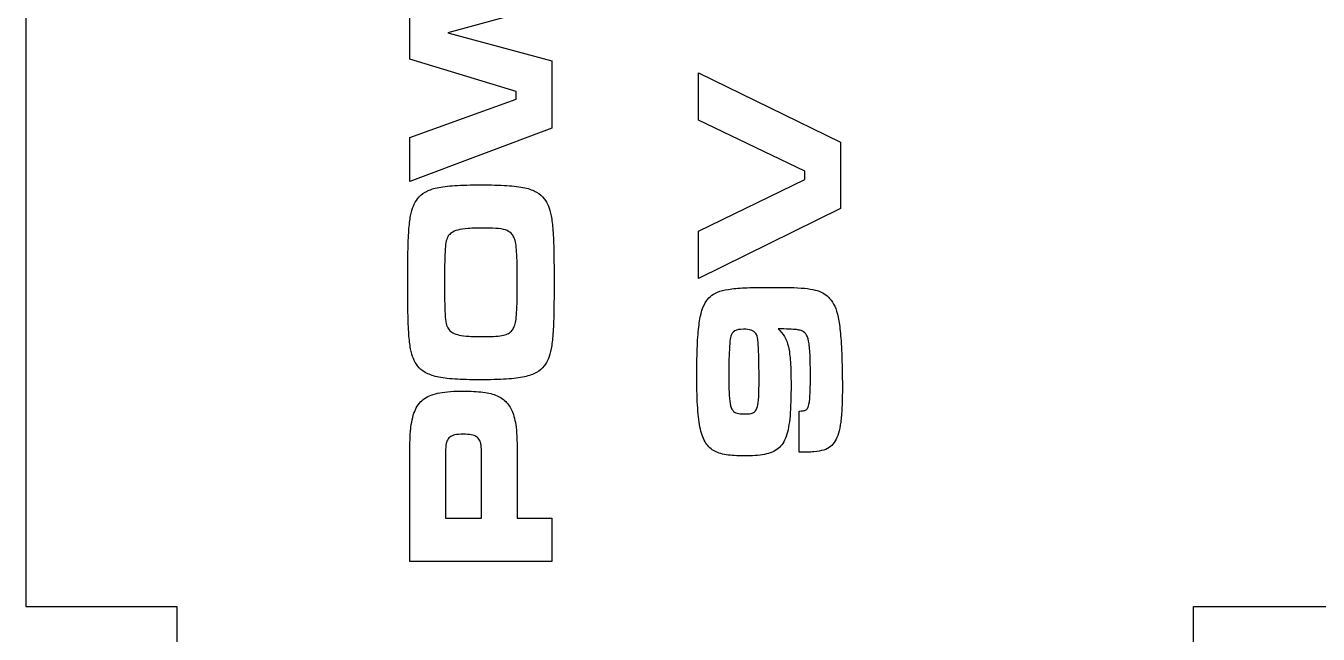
# Model space of a CAD drawing. Extents: x -139 to 87, y -93 to 92.
# Drawn here: x 3.21 to 28.88, y -3.85 to 8.25 of the extents above; entities that cross this region are included whole.
import ezdxf

# ---------------------------------------------------------------- set-up
doc = ezdxf.new("R2010")
doc.units = 0
doc.header["$MEASUREMENT"] = 0
doc.layers.add('LAYER_1', color=7, linetype='CONTINUOUS')

msp = doc.modelspace()

# ---------------------------------------------------------------- linework, layer by layer
at = {"layer": 'LAYER_1', "color": 250}
for points, knots in [([(26.4084, 91.7015), (26.4084, 91.7015), (26.4084, 56.7016), (26.4084, 56.7016), (26.4084, 56.7016), (26.4084, 56.7016), (29.4084, 56.7016), (29.4084, 56.7016), (29.4084, 56.7016), (29.4084, 56.7016), (29.4084, -3.2984), (29.4084, -3.2984), (29.4084, -3.2984), (29.4084, -3.2984), (26.4084, -3.2984), (26.4084, -3.2984), (26.4084, -3.2984), (26.4084, -3.2984), (26.4084, -38.2985), (26.4084, -38.2985), (26.4084, -38.2985), (26.4084, -38.2985), (6.2084, -38.2985), (6.2084, -38.2985), (6.2084, -38.2985), (6.2084, -38.2985), (6.2084, -3.2984), (6.2084, -3.2984), (6.2084, -3.2984), (6.2084, -3.2984), (3.2084, -3.2984), (3.2084, -3.2984), (3.2084, -3.2984), (3.2084, -3.2984), (3.2084, 56.7016), (3.2084, 56.7016), (3.2084, 56.7016), (3.2084, 56.7016), (6.2084, 56.7016), (6.2084, 56.7016), (6.2084, 56.7016), (6.2084, 56.7016), (6.2084, 91.7015), (6.2084, 91.7015), (6.2084, 91.7015), (6.2084, 91.7015), (26.4084, 91.7015), (26.4084, 91.7015)], [0, 0, 0, 0, 0.0769231, 0.0769231, 0.0769231, 0.0769231, 0.1538462, 0.1538462, 0.1538462, 0.1538462, 0.2307692, 0.2307692, 0.2307692, 0.2307692, 0.3076923, 0.3076923, 0.3076923, 0.3076923, 0.3846154, 0.3846154, 0.3846154, 0.3846154, 0.4615385, 0.4615385, 0.4615385, 0.4615385, 0.5384615, 0.5384615, 0.5384615, 0.5384615, 0.6153846, 0.6153846, 0.6153846, 0.6153846, 0.6923077, 0.6923077, 0.6923077, 0.6923077, 0.7692308, 0.7692308, 0.7692308, 0.7692308, 0.8461538, 0.8461538, 0.8461538, 0.8461538, 1, 1, 1, 1]), ([(10.8378, 5.1552), (10.8378, 5.1552), (13.6614, 6.2177), (13.6614, 6.2177), (13.6614, 6.2177), (13.6614, 6.2177), (13.6614, 7.5512), (13.6614, 7.5512), (13.6614, 7.5512), (13.6614, 7.5512), (11.5913, 8.11), (11.5913, 8.11), (11.5913, 8.11), (11.5913, 8.11), (13.6614, 8.6773), (13.6614, 8.6773), (13.6614, 8.6773), (13.6614, 8.6773), (13.6614, 10.0023), (13.6614, 10.0023), (13.6614, 10.0023), (13.6614, 10.0023), (10.8378, 11.0987), (10.8378, 11.0987), (10.8378, 11.0987), (10.8378, 11.0987), (10.8378, 10.1886), (10.8378, 10.1886), (10.8378, 10.1886), (10.8378, 10.1886), (12.9502, 9.4266), (12.9502, 9.4266), (12.9502, 9.4266), (12.9502, 9.4266), (12.9502, 9.2657), (12.9502, 9.2657), (12.9502, 9.2657), (12.9502, 9.2657), (10.8378, 8.6222), (10.8378, 8.6222), (10.8378, 8.6222), (10.8378, 8.6222), (10.8378, 7.5851), (10.8378, 7.5851), (10.8378, 7.5851), (10.8378, 7.5851), (12.9502, 6.9459), (12.9502, 6.9459), (12.9502, 6.9459), (12.9502, 6.9459), (12.9502, 6.7892), (12.9502, 6.7892), (12.9502, 6.7892), (12.9502, 6.7892), (10.8378, 6.0315), (10.8378, 6.0315), (10.8378, 6.0315), (10.8378, 6.0315), (10.8378, 5.1552), (10.8378, 5.1552)], [0, 0, 0, 0, 0.0625, 0.0625, 0.0625, 0.0625, 0.125, 0.125, 0.125, 0.125, 0.1875, 0.1875, 0.1875, 0.1875, 0.25, 0.25, 0.25, 0.25, 0.3125, 0.3125, 0.3125, 0.3125, 0.375, 0.375, 0.375, 0.375, 0.4375, 0.4375, 0.4375, 0.4375, 0.5, 0.5, 0.5, 0.5, 0.5625, 0.5625, 0.5625, 0.5625, 0.625, 0.625, 0.625, 0.625, 0.6875, 0.6875, 0.6875, 0.6875, 0.75, 0.75, 0.75, 0.75, 0.8125, 0.8125, 0.8125, 0.8125, 0.875, 0.875, 0.875, 0.875, 1, 1, 1, 1]), ([(16.5739, 3.2226), (16.5739, 3.2226), (19.3975, 4.6196), (19.3975, 4.6196), (19.3975, 4.6196), (19.3975, 4.6196), (19.3975, 5.9361), (19.3975, 5.9361), (19.3975, 5.9361), (19.3975, 5.9361), (16.5739, 7.3162), (16.5739, 7.3162), (16.5739, 7.3162), (16.5739, 7.3162), (16.5739, 6.3764), (16.5739, 6.3764), (16.5739, 6.3764), (16.5739, 6.3764), (18.6863, 5.3604), (18.6863, 5.3604), (18.6863, 5.3604), (18.6863, 5.3604), (18.6863, 5.1953), (18.6863, 5.1953), (18.6863, 5.1953), (18.6863, 5.1953), (16.5739, 4.1666), (16.5739, 4.1666), (16.5739, 4.1666), (16.5739, 4.1666), (16.5739, 3.2226), (16.5739, 3.2226)], [0, 0, 0, 0, 0.1111111, 0.1111111, 0.1111111, 0.1111111, 0.2222222, 0.2222222, 0.2222222, 0.2222222, 0.3333333, 0.3333333, 0.3333333, 0.3333333, 0.4444444, 0.4444444, 0.4444444, 0.4444444, 0.5555556, 0.5555556, 0.5555556, 0.5555556, 0.6666667, 0.6666667, 0.6666667, 0.6666667, 0.7777778, 0.7777778, 0.7777778, 0.7777778, 1, 1, 1, 1]), ([(10.7955, 3.1486), (10.7955, 2.915), (10.7969, 2.7146), (10.8004, 2.5467), (10.8004, 2.5467), (10.8032, 2.3781), (10.8096, 2.2363), (10.8173, 2.1199), (10.8173, 2.1199), (10.8258, 2.0041), (10.8371, 1.9068), (10.8519, 1.8285), (10.8519, 1.8285), (10.8667, 1.7509), (10.8858, 1.6852), (10.9083, 1.6323), (10.9083, 1.6323), (10.9309, 1.5787), (10.9577, 1.5314), (10.9902, 1.4891), (10.9902, 1.4891), (11.0304, 1.4362), (11.0812, 1.3924), (11.1433, 1.3565), (11.1433, 1.3565), (11.2054, 1.3205), (11.2837, 1.2915), (11.3782, 1.2704), (11.3782, 1.2704), (11.4735, 1.2485), (11.5906, 1.233), (11.7296, 1.2238), (11.7296, 1.2238), (11.8686, 1.2139), (12.0358, 1.2097), (12.2305, 1.2097), (12.2305, 1.2097), (12.4359, 1.2097), (12.6108, 1.2139), (12.7548, 1.2231), (12.7548, 1.2231), (12.8987, 1.2323), (13.0193, 1.2471), (13.116, 1.2683), (13.116, 1.2683), (13.2127, 1.2894), (13.2917, 1.3184), (13.3538, 1.3543), (13.3538, 1.3543), (13.4159, 1.3903), (13.4681, 1.4355), (13.509, 1.4891), (13.509, 1.4891), (13.5408, 1.5314), (13.5683, 1.5787), (13.5908, 1.6323), (13.5908, 1.6323), (13.6134, 1.6859), (13.6325, 1.7523), (13.6473, 1.8306), (13.6473, 1.8306), (13.6614, 1.9089), (13.6734, 2.007), (13.6812, 2.1234), (13.6812, 2.1234), (13.6896, 2.2405), (13.6953, 2.3837), (13.6988, 2.5524), (13.6988, 2.5524), (13.7023, 2.721), (13.7037, 2.9228), (13.7037, 3.157), (13.7037, 3.157), (13.7037, 3.3877), (13.7023, 3.5867), (13.6988, 3.7532), (13.6988, 3.7532), (13.6953, 3.9204), (13.6896, 4.0615), (13.6812, 4.1772), (13.6812, 4.1772), (13.6734, 4.293), (13.6614, 4.3896), (13.6473, 4.4679), (13.6473, 4.4679), (13.6325, 4.5455), (13.6134, 4.6112), (13.5908, 4.6648), (13.5908, 4.6648), (13.5683, 4.7184), (13.5408, 4.7664), (13.509, 4.808), (13.509, 4.808), (13.4681, 4.8616), (13.4166, 4.9068), (13.3545, 4.9428), (13.3545, 4.9428), (13.2931, 4.9787), (13.2148, 5.0077), (13.1195, 5.0288), (13.1195, 5.0288), (13.0243, 5.05), (12.9058, 5.0648), (12.7639, 5.074), (12.7639, 5.074), (12.6214, 5.0832), (12.4493, 5.0874), (12.2475, 5.0874), (12.2475, 5.0874), (12.0464, 5.0874), (11.8749, 5.0832), (11.7331, 5.074), (11.7331, 5.074), (11.5913, 5.0648), (11.4728, 5.05), (11.3775, 5.0288), (11.3775, 5.0288), (11.2823, 5.0077), (11.204, 4.9787), (11.1426, 4.9428), (11.1426, 4.9428), (11.0812, 4.9068), (11.0304, 4.8616), (10.9902, 4.808), (10.9902, 4.808), (10.9577, 4.7664), (10.9309, 4.7184), (10.9083, 4.6655), (10.9083, 4.6655), (10.8858, 4.6119), (10.8667, 4.5462), (10.8519, 4.4686), (10.8519, 4.4686), (10.8371, 4.3903), (10.8258, 4.2937), (10.8173, 4.1772), (10.8173, 4.1772), (10.8096, 4.0608), (10.8032, 3.919), (10.8004, 3.7511), (10.8004, 3.7511), (10.7969, 3.5825), (10.7955, 3.3821), (10.7955, 3.1486)], [0, 0, 0, 0, 0.027027, 0.027027, 0.027027, 0.027027, 0.0540541, 0.0540541, 0.0540541, 0.0540541, 0.0810811, 0.0810811, 0.0810811, 0.0810811, 0.1081081, 0.1081081, 0.1081081, 0.1081081, 0.1351351, 0.1351351, 0.1351351, 0.1351351, 0.1621622, 0.1621622, 0.1621622, 0.1621622, 0.1891892, 0.1891892, 0.1891892, 0.1891892, 0.2162162, 0.2162162, 0.2162162, 0.2162162, 0.2432432, 0.2432432, 0.2432432, 0.2432432, 0.2702703, 0.2702703, 0.2702703, 0.2702703, 0.2972973, 0.2972973, 0.2972973, 0.2972973, 0.3243243, 0.3243243, 0.3243243, 0.3243243, 0.3513514, 0.3513514, 0.3513514, 0.3513514, 0.3783784, 0.3783784, 0.3783784, 0.3783784, 0.4054054, 0.4054054, 0.4054054, 0.4054054, 0.4324324, 0.4324324, 0.4324324, 0.4324324, 0.4594595, 0.4594595, 0.4594595, 0.4594595, 0.4864865, 0.4864865, 0.4864865, 0.4864865, 0.5135135, 0.5135135, 0.5135135, 0.5135135, 0.5405405, 0.5405405, 0.5405405, 0.5405405, 0.5675676, 0.5675676, 0.5675676, 0.5675676, 0.5945946, 0.5945946, 0.5945946, 0.5945946, 0.6216216, 0.6216216, 0.6216216, 0.6216216, 0.6486486, 0.6486486, 0.6486486, 0.6486486, 0.6756757, 0.6756757, 0.6756757, 0.6756757, 0.7027027, 0.7027027, 0.7027027, 0.7027027, 0.7297297, 0.7297297, 0.7297297, 0.7297297, 0.7567568, 0.7567568, 0.7567568, 0.7567568, 0.7837838, 0.7837838, 0.7837838, 0.7837838, 0.8108108, 0.8108108, 0.8108108, 0.8108108, 0.8378378, 0.8378378, 0.8378378, 0.8378378, 0.8648649, 0.8648649, 0.8648649, 0.8648649, 0.8918919, 0.8918919, 0.8918919, 0.8918919, 0.9189189, 0.9189189, 0.9189189, 0.9189189, 0.9459459, 0.9459459, 0.9459459, 0.9459459, 1, 1, 1, 1]), ([(11.5278, 3.1486), (11.5278, 3.3059), (11.5285, 3.4385), (11.5299, 3.5465), (11.5299, 3.5465), (11.5313, 3.6537), (11.5349, 3.7419), (11.5398, 3.8111), (11.5398, 3.8111), (11.5447, 3.8795), (11.5525, 3.9338), (11.5624, 3.9747), (11.5624, 3.9747), (11.5723, 4.015), (11.5857, 4.0474), (11.6019, 4.0707), (11.6019, 4.0707), (11.6181, 4.094), (11.6386, 4.1137), (11.6633, 4.1307), (11.6633, 4.1307), (11.6943, 4.1547), (11.7367, 4.1737), (11.7896, 4.1878), (11.7896, 4.1878), (11.8425, 4.2026), (11.9116, 4.2125), (11.9984, 4.2189), (11.9984, 4.2189), (12.0852, 4.2252), (12.1946, 4.228), (12.3279, 4.228), (12.3279, 4.228), (12.4401, 4.2287), (12.5311, 4.2245), (12.6017, 4.2168), (12.6017, 4.2168), (12.6729, 4.209), (12.7294, 4.1963), (12.771, 4.1772), (12.771, 4.1772), (12.8126, 4.1589), (12.8451, 4.1335), (12.8698, 4.101), (12.8698, 4.101), (12.8867, 4.0799), (12.9008, 4.0545), (12.9128, 4.0263), (12.9128, 4.0263), (12.9248, 3.9973), (12.9347, 3.9613), (12.9424, 3.9176), (12.9424, 3.9176), (12.9495, 3.8739), (12.9558, 3.8188), (12.9601, 3.7525), (12.9601, 3.7525), (12.9643, 3.6855), (12.9671, 3.6036), (12.9693, 3.5063), (12.9693, 3.5063), (12.9707, 3.4089), (12.9714, 3.2925), (12.9714, 3.157), (12.9714, 3.157), (12.9714, 3.018), (12.9707, 2.8988), (12.9693, 2.7993), (12.9693, 2.7993), (12.9671, 2.6998), (12.9643, 2.6166), (12.9601, 2.5488), (12.9601, 2.5488), (12.9558, 2.4811), (12.9495, 2.4247), (12.9424, 2.3809), (12.9424, 2.3809), (12.9347, 2.3365), (12.9248, 2.2998), (12.9128, 2.2716), (12.9128, 2.2716), (12.9008, 2.2426), (12.8867, 2.2172), (12.8698, 2.1961), (12.8698, 2.1961), (12.85, 2.1707), (12.8267, 2.1502), (12.7999, 2.1333), (12.7999, 2.1333), (12.7731, 2.117), (12.7392, 2.1036), (12.6983, 2.0945), (12.6983, 2.0945), (12.6574, 2.0853), (12.6066, 2.0782), (12.5459, 2.0747), (12.5459, 2.0747), (12.4852, 2.0705), (12.4112, 2.0691), (12.3237, 2.0691), (12.3237, 2.0691), (12.2002, 2.0691), (12.0986, 2.0712), (12.0168, 2.0754), (12.0168, 2.0754), (11.9356, 2.0803), (11.87, 2.0881), (11.8185, 2.0994), (11.8185, 2.0994), (11.7677, 2.11), (11.7254, 2.1255), (11.6929, 2.1453), (11.6929, 2.1453), (11.6626, 2.1615), (11.6372, 2.1805), (11.6174, 2.2024), (11.6174, 2.2024), (11.597, 2.225), (11.5807, 2.256), (11.5687, 2.2962), (11.5687, 2.2962), (11.5567, 2.3365), (11.5476, 2.3915), (11.5419, 2.4613), (11.5419, 2.4613), (11.5363, 2.5312), (11.5321, 2.6222), (11.5299, 2.7337), (11.5299, 2.7337), (11.5285, 2.8452), (11.5278, 2.9835), (11.5278, 3.1486)], [0, 0, 0, 0, 0.0294118, 0.0294118, 0.0294118, 0.0294118, 0.0588235, 0.0588235, 0.0588235, 0.0588235, 0.0882353, 0.0882353, 0.0882353, 0.0882353, 0.1176471, 0.1176471, 0.1176471, 0.1176471, 0.1470588, 0.1470588, 0.1470588, 0.1470588, 0.1764706, 0.1764706, 0.1764706, 0.1764706, 0.2058824, 0.2058824, 0.2058824, 0.2058824, 0.2352941, 0.2352941, 0.2352941, 0.2352941, 0.2647059, 0.2647059, 0.2647059, 0.2647059, 0.2941176, 0.2941176, 0.2941176, 0.2941176, 0.3235294, 0.3235294, 0.3235294, 0.3235294, 0.3529412, 0.3529412, 0.3529412, 0.3529412, 0.3823529, 0.3823529, 0.3823529, 0.3823529, 0.4117647, 0.4117647, 0.4117647, 0.4117647, 0.4411765, 0.4411765, 0.4411765, 0.4411765, 0.4705882, 0.4705882, 0.4705882, 0.4705882, 0.5, 0.5, 0.5, 0.5, 0.5294118, 0.5294118, 0.5294118, 0.5294118, 0.5588235, 0.5588235, 0.5588235, 0.5588235, 0.5882353, 0.5882353, 0.5882353, 0.5882353, 0.6176471, 0.6176471, 0.6176471, 0.6176471, 0.6470588, 0.6470588, 0.6470588, 0.6470588, 0.6764706, 0.6764706, 0.6764706, 0.6764706, 0.7058824, 0.7058824, 0.7058824, 0.7058824, 0.7352941, 0.7352941, 0.7352941, 0.7352941, 0.7647059, 0.7647059, 0.7647059, 0.7647059, 0.7941176, 0.7941176, 0.7941176, 0.7941176, 0.8235294, 0.8235294, 0.8235294, 0.8235294, 0.8529412, 0.8529412, 0.8529412, 0.8529412, 0.8823529, 0.8823529, 0.8823529, 0.8823529, 0.9117647, 0.9117647, 0.9117647, 0.9117647, 0.9411765, 0.9411765, 0.9411765, 0.9411765, 1, 1, 1, 1]), ([(18.5762, -0.2318), (18.6898, -0.2318), (18.7858, -0.229), (18.8648, -0.2226), (18.8648, -0.2226), (18.9438, -0.2156), (19.0094, -0.2043), (19.0617, -0.1881), (19.0617, -0.1881), (19.1146, -0.1711), (19.159, -0.1485), (19.1943, -0.1189), (19.1943, -0.1189), (19.2296, -0.09), (19.2606, -0.0526), (19.2874, -0.0074), (19.2874, -0.0074), (19.3135, 0.0363), (19.3361, 0.0885), (19.3545, 0.1485), (19.3545, 0.1485), (19.3728, 0.2092), (19.3876, 0.2811), (19.3989, 0.3651), (19.3989, 0.3651), (19.4102, 0.4491), (19.4187, 0.5485), (19.4236, 0.6642), (19.4236, 0.6642), (19.4285, 0.7793), (19.4314, 0.914), (19.4314, 1.0678), (19.4314, 1.0678), (19.4314, 1.1673), (19.43, 1.2675), (19.4285, 1.3691), (19.4285, 1.3691), (19.4264, 1.4707), (19.4236, 1.5688), (19.4201, 1.664), (19.4201, 1.664), (19.4165, 1.7593), (19.413, 1.8467), (19.4081, 1.9272), (19.4081, 1.9272), (19.4038, 2.0069), (19.3982, 2.0746), (19.3933, 2.1304), (19.3933, 2.1304), (19.3806, 2.2581), (19.3658, 2.3653), (19.3474, 2.4528), (19.3474, 2.4528), (19.3298, 2.5403), (19.3072, 2.6137), (19.2797, 2.6729), (19.2797, 2.6729), (19.2522, 2.7329), (19.2183, 2.7851), (19.1774, 2.8289), (19.1774, 2.8289), (19.1456, 2.8642), (19.1103, 2.8945), (19.0722, 2.9199), (19.0722, 2.9199), (19.0334, 2.9453), (18.9869, 2.9665), (18.9332, 2.9834), (18.9332, 2.9834), (18.8796, 3.0003), (18.8147, 3.013), (18.7385, 3.0229), (18.7385, 3.0229), (18.6623, 3.0321), (18.5713, 3.0391), (18.4648, 3.0434), (18.4648, 3.0434), (18.3589, 3.0476), (18.2333, 3.049), (18.0894, 3.049), (18.0894, 3.049), (17.8961, 3.049), (17.7303, 3.0469), (17.5906, 3.0427), (17.5906, 3.0427), (17.4516, 3.0377), (17.3338, 3.03), (17.2371, 3.0187), (17.2371, 3.0187), (17.1412, 3.0067), (17.0607, 2.9911), (16.9972, 2.9707), (16.9972, 2.9707), (16.9337, 2.9502), (16.8808, 2.9241), (16.8392, 2.8924), (16.8392, 2.8924), (16.7968, 2.8606), (16.7609, 2.8225), (16.7305, 2.7781), (16.7305, 2.7781), (16.6959, 2.7301), (16.6663, 2.6673), (16.6416, 2.5897), (16.6416, 2.5897), (16.6176, 2.5128), (16.5979, 2.4161), (16.5831, 2.3011), (16.5831, 2.3011), (16.5675, 2.1861), (16.557, 2.0485), (16.5499, 1.8884), (16.5499, 1.8884), (16.5436, 1.7275), (16.54, 1.5405), (16.54, 1.3261), (16.54, 1.3261), (16.5393, 1.0904), (16.5436, 0.8858), (16.5527, 0.7129), (16.5527, 0.7129), (16.5619, 0.5401), (16.5781, 0.3933), (16.6021, 0.2734), (16.6021, 0.2734), (16.6254, 0.1534), (16.6593, 0.0554), (16.703, -0.0208), (16.703, -0.0208), (16.7467, -0.0963), (16.8032, -0.1549), (16.8716, -0.1965), (16.8716, -0.1965), (16.9408, -0.2374), (17.0247, -0.2657), (17.1242, -0.2812), (17.1242, -0.2812), (17.223, -0.2974), (17.3408, -0.3045), (17.4756, -0.3038), (17.4756, -0.3038), (17.6364, -0.3052), (17.7726, -0.2953), (17.8834, -0.2741), (17.8834, -0.2741), (17.9942, -0.253), (18.0845, -0.2149), (18.1543, -0.1584), (18.1543, -0.1584), (18.2235, -0.102), (18.2771, -0.0208), (18.3145, 0.085), (18.3145, 0.085), (18.3519, 0.1901), (18.3773, 0.327), (18.3914, 0.4956), (18.3914, 0.4956), (18.4055, 0.6635), (18.4118, 0.8703), (18.4111, 1.1144), (18.4111, 1.1144), (18.4111, 1.2901), (18.4076, 1.4389), (18.3999, 1.5603), (18.3999, 1.5603), (18.3921, 1.6824), (18.3787, 1.784), (18.3596, 1.8658), (18.3596, 1.8658), (18.3406, 1.9476), (18.3145, 2.0168), (18.2806, 2.0732), (18.2806, 2.0732), (18.2467, 2.129), (18.2044, 2.1791), (18.1529, 2.2235), (18.1529, 2.2235), (18.2383, 2.2221), (18.311, 2.22), (18.3702, 2.2179), (18.3702, 2.2179), (18.4295, 2.215), (18.4782, 2.2115), (18.517, 2.2073), (18.517, 2.2073), (18.5558, 2.2023), (18.5868, 2.1967), (18.6101, 2.1896), (18.6101, 2.1896), (18.6482, 2.1784), (18.6793, 2.1565), (18.7032, 2.124), (18.7032, 2.124), (18.7279, 2.0923), (18.747, 2.0429), (18.7604, 1.9766), (18.7604, 1.9766), (18.7738, 1.9102), (18.7837, 1.8199), (18.7886, 1.7056), (18.7886, 1.7056), (18.7943, 1.5913), (18.7964, 1.4467), (18.7964, 1.271), (18.7964, 1.271), (18.7964, 1.1243), (18.7935, 1.0001), (18.7872, 0.8999), (18.7872, 0.8999), (18.7808, 0.799), (18.771, 0.7285), (18.7583, 0.6868), (18.7583, 0.6868), (18.7505, 0.6621), (18.7413, 0.6424), (18.7315, 0.6297), (18.7315, 0.6297), (18.7209, 0.6163), (18.7068, 0.6071), (18.6877, 0.6015), (18.6877, 0.6015), (18.6694, 0.5958), (18.6433, 0.5916), (18.6101, 0.5895), (18.6101, 0.5895), (18.6101, 0.5895), (18.5762, 0.5852), (18.5762, 0.5852), (18.5762, 0.5852), (18.5762, 0.5852), (18.5762, -0.2318), (18.5762, -0.2318)], [0, 0, 0, 0, 0.0169492, 0.0169492, 0.0169492, 0.0169492, 0.0338983, 0.0338983, 0.0338983, 0.0338983, 0.0508475, 0.0508475, 0.0508475, 0.0508475, 0.0677966, 0.0677966, 0.0677966, 0.0677966, 0.0847458, 0.0847458, 0.0847458, 0.0847458, 0.1016949, 0.1016949, 0.1016949, 0.1016949, 0.1186441, 0.1186441, 0.1186441, 0.1186441, 0.1355932, 0.1355932, 0.1355932, 0.1355932, 0.1525424, 0.1525424, 0.1525424, 0.1525424, 0.1694915, 0.1694915, 0.1694915, 0.1694915, 0.1864407, 0.1864407, 0.1864407, 0.1864407, 0.2033898, 0.2033898, 0.2033898, 0.2033898, 0.220339, 0.220339, 0.220339, 0.220339, 0.2372881, 0.2372881, 0.2372881, 0.2372881, 0.2542373, 0.2542373, 0.2542373, 0.2542373, 0.2711864, 0.2711864, 0.2711864, 0.2711864, 0.2881356, 0.2881356, 0.2881356, 0.2881356, 0.3050847, 0.3050847, 0.3050847, 0.3050847, 0.3220339, 0.3220339, 0.3220339, 0.3220339, 0.3389831, 0.3389831, 0.3389831, 0.3389831, 0.3559322, 0.3559322, 0.3559322, 0.3559322, 0.3728814, 0.3728814, 0.3728814, 0.3728814, 0.3898305, 0.3898305, 0.3898305, 0.3898305, 0.4067797, 0.4067797, 0.4067797, 0.4067797, 0.4237288, 0.4237288, 0.4237288, 0.4237288, 0.440678, 0.440678, 0.440678, 0.440678, 0.4576271, 0.4576271, 0.4576271, 0.4576271, 0.4745763, 0.4745763, 0.4745763, 0.4745763, 0.4915254, 0.4915254, 0.4915254, 0.4915254, 0.5084746, 0.5084746, 0.5084746, 0.5084746, 0.5254237, 0.5254237, 0.5254237, 0.5254237, 0.5423729, 0.5423729, 0.5423729, 0.5423729, 0.559322, 0.559322, 0.559322, 0.559322, 0.5762712, 0.5762712, 0.5762712, 0.5762712, 0.5932203, 0.5932203, 0.5932203, 0.5932203, 0.6101695, 0.6101695, 0.6101695, 0.6101695, 0.6271186, 0.6271186, 0.6271186, 0.6271186, 0.6440678, 0.6440678, 0.6440678, 0.6440678, 0.6610169, 0.6610169, 0.6610169, 0.6610169, 0.6779661, 0.6779661, 0.6779661, 0.6779661, 0.6949153, 0.6949153, 0.6949153, 0.6949153, 0.7118644, 0.7118644, 0.7118644, 0.7118644, 0.7288136, 0.7288136, 0.7288136, 0.7288136, 0.7457627, 0.7457627, 0.7457627, 0.7457627, 0.7627119, 0.7627119, 0.7627119, 0.7627119, 0.779661, 0.779661, 0.779661, 0.779661, 0.7966102, 0.7966102, 0.7966102, 0.7966102, 0.8135593, 0.8135593, 0.8135593, 0.8135593, 0.8305085, 0.8305085, 0.8305085, 0.8305085, 0.8474576, 0.8474576, 0.8474576, 0.8474576, 0.8644068, 0.8644068, 0.8644068, 0.8644068, 0.8813559, 0.8813559, 0.8813559, 0.8813559, 0.8983051, 0.8983051, 0.8983051, 0.8983051, 0.9152542, 0.9152542, 0.9152542, 0.9152542, 0.9322034, 0.9322034, 0.9322034, 0.9322034, 0.9491525, 0.9491525, 0.9491525, 0.9491525, 0.9661017, 0.9661017, 0.9661017, 0.9661017, 1, 1, 1, 1]), ([(17.175, 1.343), (17.175, 1.4622), (17.1764, 1.5723), (17.18, 1.6732), (17.18, 1.6732), (17.1835, 1.7734), (17.1877, 1.8587), (17.1941, 1.9286), (17.1941, 1.9286), (17.1997, 1.9991), (17.2061, 2.0478), (17.2131, 2.0753), (17.2131, 2.0753), (17.2265, 2.1254), (17.2533, 2.1614), (17.2921, 2.1833), (17.2921, 2.1833), (17.3316, 2.2052), (17.3895, 2.2158), (17.4671, 2.215), (17.4671, 2.215), (17.5299, 2.2158), (17.5814, 2.2094), (17.6209, 2.1967), (17.6209, 2.1967), (17.6597, 2.1833), (17.6894, 2.1621), (17.7098, 2.1325), (17.7098, 2.1325), (17.7303, 2.1029), (17.7444, 2.0626), (17.7507, 2.0118), (17.7507, 2.0118), (17.7543, 1.9864), (17.7571, 1.9476), (17.7599, 1.8954), (17.7599, 1.8954), (17.7627, 1.8432), (17.7656, 1.7825), (17.7684, 1.7141), (17.7684, 1.7141), (17.7705, 1.645), (17.7726, 1.573), (17.774, 1.4982), (17.774, 1.4982), (17.7754, 1.4234), (17.7761, 1.35), (17.7761, 1.2795), (17.7761, 1.2795), (17.7761, 1.1405), (17.7747, 1.0255), (17.7719, 0.9331), (17.7719, 0.9331), (17.7684, 0.8413), (17.7613, 0.7687), (17.7507, 0.7143), (17.7507, 0.7143), (17.7409, 0.6593), (17.7246, 0.6191), (17.7028, 0.593), (17.7028, 0.593), (17.6816, 0.5662), (17.6527, 0.5492), (17.616, 0.5408), (17.616, 0.5408), (17.58, 0.533), (17.5341, 0.5295), (17.4798, 0.5302), (17.4798, 0.5302), (17.4241, 0.5295), (17.3775, 0.5337), (17.3408, 0.5436), (17.3408, 0.5436), (17.3034, 0.5535), (17.2738, 0.5732), (17.2519, 0.6029), (17.2519, 0.6029), (17.2293, 0.6325), (17.2131, 0.6777), (17.2018, 0.7369), (17.2018, 0.7369), (17.1905, 0.7962), (17.1835, 0.8752), (17.18, 0.974), (17.18, 0.974), (17.1764, 1.0728), (17.1743, 1.1955), (17.175, 1.343)], [0, 0, 0, 0, 0.0434783, 0.0434783, 0.0434783, 0.0434783, 0.0869565, 0.0869565, 0.0869565, 0.0869565, 0.1304348, 0.1304348, 0.1304348, 0.1304348, 0.173913, 0.173913, 0.173913, 0.173913, 0.2173913, 0.2173913, 0.2173913, 0.2173913, 0.2608696, 0.2608696, 0.2608696, 0.2608696, 0.3043478, 0.3043478, 0.3043478, 0.3043478, 0.3478261, 0.3478261, 0.3478261, 0.3478261, 0.3913043, 0.3913043, 0.3913043, 0.3913043, 0.4347826, 0.4347826, 0.4347826, 0.4347826, 0.4782609, 0.4782609, 0.4782609, 0.4782609, 0.5217391, 0.5217391, 0.5217391, 0.5217391, 0.5652174, 0.5652174, 0.5652174, 0.5652174, 0.6086957, 0.6086957, 0.6086957, 0.6086957, 0.6521739, 0.6521739, 0.6521739, 0.6521739, 0.6956522, 0.6956522, 0.6956522, 0.6956522, 0.7391304, 0.7391304, 0.7391304, 0.7391304, 0.7826087, 0.7826087, 0.7826087, 0.7826087, 0.826087, 0.826087, 0.826087, 0.826087, 0.8695652, 0.8695652, 0.8695652, 0.8695652, 0.9130435, 0.9130435, 0.9130435, 0.9130435, 1, 1, 1, 1]), ([(13.6614, -2.4013), (13.6614, -2.4013), (13.6614, -1.542), (13.6614, -1.542), (13.6614, -1.542), (13.6614, -1.542), (12.9714, -1.542), (12.9714, -1.542), (12.9714, -1.542), (12.9714, -1.542), (12.9714, -0.4583), (12.9714, -0.4583), (12.9714, -0.4583), (12.9714, -0.3023), (12.97, -0.1711), (12.9678, -0.0624), (12.9678, -0.0624), (12.965, 0.0455), (12.9601, 0.1372), (12.9537, 0.2113), (12.9537, 0.2113), (12.9474, 0.2854), (12.9382, 0.3496), (12.9269, 0.4032), (12.9269, 0.4032), (12.9149, 0.4568), (12.9001, 0.5069), (12.8825, 0.5535), (12.8825, 0.5535), (12.8514, 0.6346), (12.8112, 0.7031), (12.7611, 0.7588), (12.7611, 0.7588), (12.711, 0.8139), (12.6482, 0.8583), (12.572, 0.8915), (12.572, 0.8915), (12.4951, 0.9253), (12.402, 0.9493), (12.2912, 0.9634), (12.2912, 0.9634), (12.1805, 0.9782), (12.0492, 0.986), (11.8961, 0.9853), (11.8961, 0.9853), (11.7127, 0.986), (11.5589, 0.9747), (11.434, 0.9521), (11.434, 0.9521), (11.3091, 0.9296), (11.2075, 0.8908), (11.1299, 0.8371), (11.1299, 0.8371), (11.0523, 0.7835), (10.9916, 0.7101), (10.9493, 0.6177), (10.9493, 0.6177), (10.9069, 0.5246), (10.8773, 0.4089), (10.859, 0.2699), (10.859, 0.2699), (10.8554, 0.2417), (10.8526, 0.2141), (10.8505, 0.1866), (10.8505, 0.1866), (10.8477, 0.1598), (10.8455, 0.1288), (10.8441, 0.0949), (10.8441, 0.0949), (10.8427, 0.061), (10.8413, 0.0194), (10.8406, -0.0293), (10.8406, -0.0293), (10.8392, -0.078), (10.8385, -0.1379), (10.8385, -0.2085), (10.8385, -0.2085), (10.8378, -0.2797), (10.8378, -0.3658), (10.8378, -0.4667), (10.8378, -0.4667), (10.8378, -0.4667), (10.8378, -2.4013), (10.8378, -2.4013), (10.8378, -2.4013), (10.8378, -2.4013), (13.6614, -2.4013), (13.6614, -2.4013)], [0, 0, 0, 0, 0.0434783, 0.0434783, 0.0434783, 0.0434783, 0.0869565, 0.0869565, 0.0869565, 0.0869565, 0.1304348, 0.1304348, 0.1304348, 0.1304348, 0.173913, 0.173913, 0.173913, 0.173913, 0.2173913, 0.2173913, 0.2173913, 0.2173913, 0.2608696, 0.2608696, 0.2608696, 0.2608696, 0.3043478, 0.3043478, 0.3043478, 0.3043478, 0.3478261, 0.3478261, 0.3478261, 0.3478261, 0.3913043, 0.3913043, 0.3913043, 0.3913043, 0.4347826, 0.4347826, 0.4347826, 0.4347826, 0.4782609, 0.4782609, 0.4782609, 0.4782609, 0.5217391, 0.5217391, 0.5217391, 0.5217391, 0.5652174, 0.5652174, 0.5652174, 0.5652174, 0.6086957, 0.6086957, 0.6086957, 0.6086957, 0.6521739, 0.6521739, 0.6521739, 0.6521739, 0.6956522, 0.6956522, 0.6956522, 0.6956522, 0.7391304, 0.7391304, 0.7391304, 0.7391304, 0.7826087, 0.7826087, 0.7826087, 0.7826087, 0.826087, 0.826087, 0.826087, 0.826087, 0.8695652, 0.8695652, 0.8695652, 0.8695652, 0.9130435, 0.9130435, 0.9130435, 0.9130435, 1, 1, 1, 1]), ([(12.2644, -1.542), (12.2644, -1.542), (11.5447, -1.542), (11.5447, -1.542), (11.5447, -1.542), (11.5447, -1.542), (11.5447, -0.4667), (11.5447, -0.4667), (11.5447, -0.4667), (11.5455, -0.3715), (11.5469, -0.2967), (11.5476, -0.2416), (11.5476, -0.2416), (11.5483, -0.1866), (11.5497, -0.1457), (11.5518, -0.1182), (11.5518, -0.1182), (11.5532, -0.09), (11.556, -0.0695), (11.5596, -0.0554), (11.5596, -0.0554), (11.5631, -0.0413), (11.568, -0.0272), (11.5744, -0.0138), (11.5744, -0.0138), (11.5878, 0.0215), (11.6075, 0.049), (11.6322, 0.0695), (11.6322, 0.0695), (11.6576, 0.09), (11.6908, 0.1048), (11.7338, 0.1132), (11.7338, 0.1132), (11.7762, 0.1224), (11.8305, 0.1267), (11.8961, 0.1259), (11.8961, 0.1259), (11.9617, 0.1259), (12.0161, 0.1224), (12.0584, 0.1154), (12.0584, 0.1154), (12.1014, 0.1076), (12.1353, 0.0956), (12.1614, 0.0787), (12.1614, 0.0787), (12.1868, 0.0624), (12.2073, 0.0399), (12.2221, 0.0116), (12.2221, 0.0116), (12.2313, -0.0053), (12.239, -0.0222), (12.2439, -0.0384), (12.2439, -0.0384), (12.2496, -0.0554), (12.2531, -0.0787), (12.2559, -0.1083), (12.2559, -0.1083), (12.2588, -0.1379), (12.2602, -0.1817), (12.2616, -0.2374), (12.2616, -0.2374), (12.2623, -0.2939), (12.2637, -0.3701), (12.2644, -0.4667), (12.2644, -0.4667), (12.2644, -0.4667), (12.2644, -1.542), (12.2644, -1.542)], [0, 0, 0, 0, 0.0555556, 0.0555556, 0.0555556, 0.0555556, 0.1111111, 0.1111111, 0.1111111, 0.1111111, 0.1666667, 0.1666667, 0.1666667, 0.1666667, 0.2222222, 0.2222222, 0.2222222, 0.2222222, 0.2777778, 0.2777778, 0.2777778, 0.2777778, 0.3333333, 0.3333333, 0.3333333, 0.3333333, 0.3888889, 0.3888889, 0.3888889, 0.3888889, 0.4444444, 0.4444444, 0.4444444, 0.4444444, 0.5, 0.5, 0.5, 0.5, 0.5555556, 0.5555556, 0.5555556, 0.5555556, 0.6111111, 0.6111111, 0.6111111, 0.6111111, 0.6666667, 0.6666667, 0.6666667, 0.6666667, 0.7222222, 0.7222222, 0.7222222, 0.7222222, 0.7777778, 0.7777778, 0.7777778, 0.7777778, 0.8333333, 0.8333333, 0.8333333, 0.8333333, 0.8888889, 0.8888889, 0.8888889, 0.8888889, 1, 1, 1, 1])]:
    msp.add_open_spline(points, degree=3, knots=knots, dxfattribs=at)

doc.saveas('drawing.dxf')
